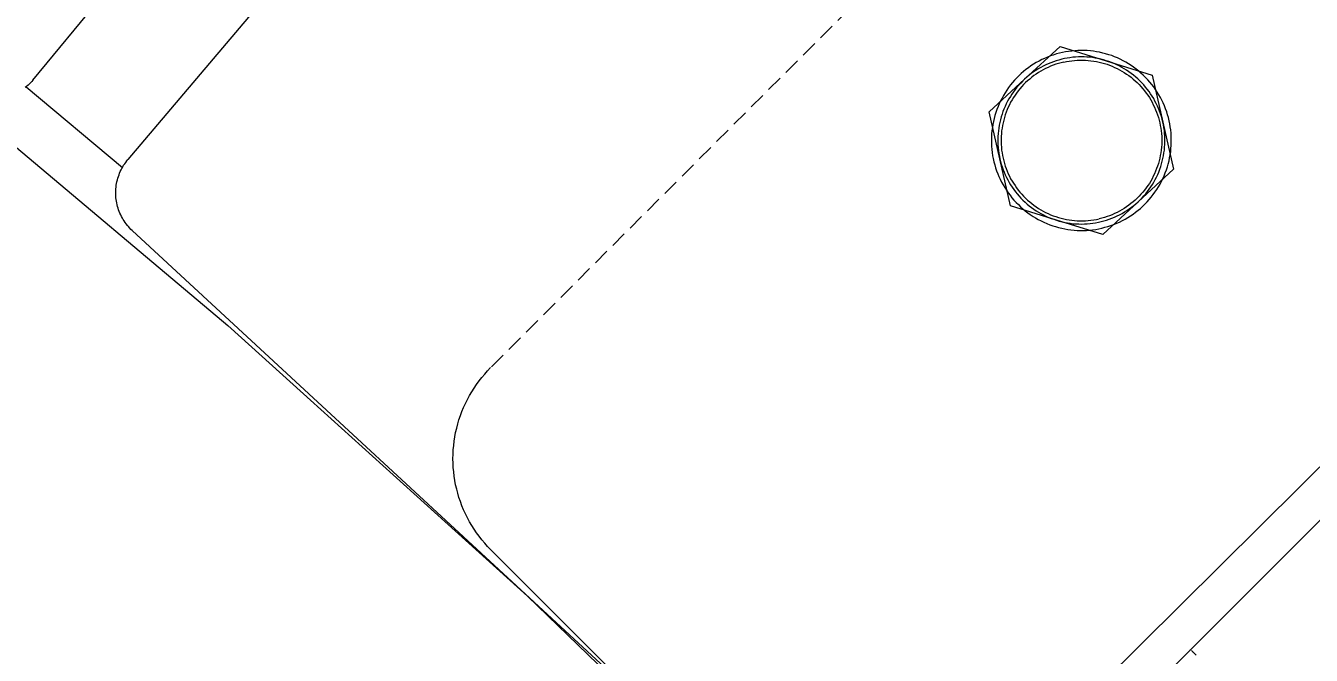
# Model space of a CAD drawing. Header units: millimetres. Extents: x -111 to 4919, y -143 to 3304.
# Drawn here: x 1692.5 to 1792.5, y 1359.8 to 1408.8 of the extents above; entities that cross this region are included whole.
import ezdxf

# ---------------------------------------------------------------- set-up
doc = ezdxf.new("R2010")
doc.units = ezdxf.units.MM
doc.linetypes.add('HIDDEN', pattern=[1.905, 1.27, -0.635])
for name, color, linetype, lineweight in [('ZANO_R', 7, 'Continuous', 0), ('ZANO_R_przerywana', 7, 'HIDDEN', 0), ('ZANO_W', 1, 'Continuous', 0)]:
    doc.layers.add(name, color=color, linetype=linetype, lineweight=lineweight)
doc.styles.add('Arial', font='arial.ttf')
doc.styles.get("Standard").update_dxf_attribs({"font": 'ARIALUNI.TTF'})
doc.dimstyles.new('pl i ang', dxfattribs={"dimtxt": 50, "dimasz": 50, "dimexe": 1.25, "dimexo": 0.625, "dimgap": 10, "dimtad": 1, "dimtoh": 1, "dimtxsty": 'Standard', "dimcen": 2.5, "dimclrd": 1, "dimclre": 1, "dimclrt": 1, "dimadec": 0, "dimazin": 0, "dimtfac": 1, "dimtmove": 0, "dimatfit": 3, "dimfxl": 1, "dimarcsym": 1})

# ---------------------------------------------------------------- blocks, each defined once
blk = doc.blocks.new('*D479')
at = {"layer": 'ZANO_W', "color": 1, "lineweight": -2}
for p, q in [((454.43, 1329.86), (562.95, 1221.33)), ((1752.67, 1329.86), (1644.14, 1221.33))]:
    blk.add_line(p, q, dxfattribs=at)
blk.add_arc((1103.55, 680.74), 774.52, 47.95937, 132.04063, dxfattribs=at)
at = {"layer": 'ZANO_W', "color": 1}
for points in [[(580.3, 1260.78), (589.48, 1251.11), (555.88, 1228.4)], [(1617.62, 1251.11), (1626.8, 1260.78), (1651.22, 1228.4)]]:
    blk.add_solid(points, dxfattribs=at)
at = {"layer": 'ZANO_W', "color": 1, "insert": (1103.55, 1485.93), "char_height": 40, "attachment_point": 5, "style": 'Arial'}
blk.add_mtext('90%%d', dxfattribs=at)

msp = doc.modelspace()

# ---------------------------------------------------------------- linework, layer by layer
at = {"layer": 'ZANO_R'}
for p, q in [((1693.02, 1404.56), (1974.73, 1745.7)), ((1986.27, 1736.05), (1700.41, 1398.38)), ((1760.87, 1342.49), (2075.07, 1653.96)), ((2070.87, 1648.06), (1766.82, 1344)), ((1770.18, 1404.64), (1772.94, 1407.18)), ((1771.96, 1406.35), (1771.73, 1406.25)), ((1772.18, 1406.44), (1771.96, 1406.35)), ((1772.41, 1406.51), (1772.18, 1406.44)), ((1772.65, 1406.59), (1772.41, 1406.51)), ((1772.88, 1406.65), (1772.65, 1406.59)), ((1773.12, 1406.71), (1772.88, 1406.65)), ((1772.94, 1407.18), (1776.53, 1406.07)), ((1773.35, 1406.75), (1773.12, 1406.71)), ((1773.49, 1406.27), (1773.27, 1406.23)), ((1773.59, 1406.79), (1773.35, 1406.75)), ((1773.7, 1406.3), (1773.49, 1406.27)), ((1773.84, 1406.82), (1773.59, 1406.79)), ((1773.92, 1406.33), (1773.7, 1406.3)), ((1774.08, 1406.84), (1773.84, 1406.82)), ((1774.14, 1406.35), (1773.92, 1406.33)), ((1774.32, 1406.86), (1774.08, 1406.84)), ((1774.36, 1406.36), (1774.14, 1406.35)), ((1774.56, 1406.86), (1774.32, 1406.86)), ((1774.58, 1406.36), (1774.36, 1406.36)), ((1774.81, 1406.86), (1774.56, 1406.86)), ((1774.8, 1406.36), (1774.58, 1406.36)), ((1775.02, 1406.35), (1774.8, 1406.36)), ((1775.05, 1406.85), (1774.81, 1406.86)), ((1775.24, 1406.33), (1775.02, 1406.35)), ((1775.29, 1406.83), (1775.05, 1406.85)), ((1775.45, 1406.31), (1775.24, 1406.33)), ((1775.53, 1406.8), (1775.29, 1406.83)), ((1775.67, 1406.27), (1775.45, 1406.31)), ((1775.77, 1406.76), (1775.53, 1406.8)), ((1775.89, 1406.23), (1775.67, 1406.27)), ((1776.01, 1406.72), (1775.77, 1406.76)), ((1776.25, 1406.66), (1776.01, 1406.72)), ((1776.48, 1406.6), (1776.25, 1406.66)), ((1776.72, 1406.53), (1776.48, 1406.6)), ((1776.95, 1406.46), (1776.72, 1406.53)), ((1777.17, 1406.37), (1776.95, 1406.46)), ((1777.4, 1406.28), (1777.17, 1406.37)), ((1777.62, 1406.18), (1777.4, 1406.28)), ((1684.15, 1405.7), (1708.18, 1385.47)), ((1770.28, 1405.38), (1770.09, 1405.22)), ((1770.47, 1405.52), (1770.28, 1405.38)), ((1770.67, 1405.66), (1770.47, 1405.52)), ((1770.88, 1405.79), (1770.67, 1405.66)), ((1771.05, 1405.31), (1770.87, 1405.19)), ((1771.08, 1405.92), (1770.88, 1405.79)), ((1771.24, 1405.43), (1771.05, 1405.31)), ((1771.3, 1406.04), (1771.08, 1405.92)), ((1771.43, 1405.54), (1771.24, 1405.43)), ((1771.51, 1406.15), (1771.3, 1406.04)), ((1771.62, 1405.64), (1771.43, 1405.54)), ((1771.62, 1405.36), (1771.44, 1405.26)), ((1771.73, 1406.25), (1771.51, 1406.15)), ((1771.82, 1405.74), (1771.62, 1405.64)), ((1771.81, 1405.46), (1771.62, 1405.36)), ((1772.01, 1405.55), (1771.81, 1405.46)), ((1772.02, 1405.83), (1771.82, 1405.74)), ((1772.2, 1405.64), (1772.01, 1405.55)), ((1772.22, 1405.91), (1772.02, 1405.83)), ((1772.4, 1405.72), (1772.2, 1405.64)), ((1772.43, 1405.99), (1772.22, 1405.91)), ((1772.6, 1405.79), (1772.4, 1405.72)), ((1772.63, 1406.06), (1772.43, 1405.99)), ((1772.81, 1405.85), (1772.6, 1405.79)), ((1772.84, 1406.12), (1772.63, 1406.06)), ((1773.01, 1405.91), (1772.81, 1405.85)), ((1773.06, 1406.18), (1772.84, 1406.12)), ((1773.22, 1405.96), (1773.01, 1405.91)), ((1773.27, 1406.23), (1773.06, 1406.18)), ((1773.22, 1405.96), (1773.43, 1406)), ((1773.43, 1406), (1773.64, 1406.04)), ((1773.64, 1406.04), (1773.85, 1406.07)), ((1773.85, 1406.07), (1774.06, 1406.09)), ((1774.06, 1406.09), (1774.27, 1406.1)), ((1774.27, 1406.1), (1774.49, 1406.11)), ((1774.49, 1406.11), (1774.7, 1406.11)), ((1774.7, 1406.11), (1774.91, 1406.1)), ((1774.91, 1406.1), (1775.13, 1406.09)), ((1775.13, 1406.09), (1775.34, 1406.07)), ((1775.34, 1406.07), (1775.55, 1406.04)), ((1775.55, 1406.04), (1775.76, 1406)), ((1775.76, 1406), (1775.97, 1405.96)), ((1776.1, 1406.19), (1775.89, 1406.23)), ((1775.97, 1405.96), (1776.18, 1405.91)), ((1776.31, 1406.13), (1776.1, 1406.19)), ((1776.18, 1405.91), (1776.38, 1405.85)), ((1776.53, 1406.07), (1776.31, 1406.13)), ((1776.38, 1405.85), (1776.59, 1405.79)), ((1776.53, 1406.07), (1780.11, 1404.95)), ((1776.73, 1406), (1776.53, 1406.07)), ((1776.59, 1405.79), (1776.79, 1405.72)), ((1776.94, 1405.92), (1776.73, 1406)), ((1776.79, 1405.72), (1776.99, 1405.64)), ((1777.14, 1405.84), (1776.94, 1405.92)), ((1776.99, 1405.64), (1777.18, 1405.55)), ((1777.34, 1405.75), (1777.14, 1405.84)), ((1777.18, 1405.55), (1777.37, 1405.46)), ((1777.54, 1405.66), (1777.34, 1405.75)), ((1777.37, 1405.46), (1777.56, 1405.36)), ((1777.74, 1405.55), (1777.54, 1405.66)), ((1777.56, 1405.36), (1777.75, 1405.26)), ((1777.84, 1406.07), (1777.62, 1406.18)), ((1777.93, 1405.44), (1777.74, 1405.55)), ((1778.05, 1405.95), (1777.84, 1406.07)), ((1778.11, 1405.33), (1777.93, 1405.44)), ((1778.26, 1405.83), (1778.05, 1405.95)), ((1778.29, 1405.21), (1778.11, 1405.33)), ((1778.46, 1405.7), (1778.26, 1405.83)), ((1778.66, 1405.56), (1778.46, 1405.7)), ((1778.86, 1405.41), (1778.66, 1405.56)), ((1779.05, 1405.26), (1778.86, 1405.41)), ((1779.23, 1405.1), (1779.05, 1405.26)), ((1692.84, 1404.35), (1692.74, 1404.25)), ((1692.93, 1404.45), (1692.84, 1404.35)), ((1693.02, 1404.56), (1692.93, 1404.45)), ((1767.43, 1402.09), (1770.18, 1404.64)), ((1769.23, 1404.37), (1769.08, 1404.18)), ((1769.39, 1404.55), (1769.23, 1404.37)), ((1769.56, 1404.73), (1769.39, 1404.55)), ((1769.73, 1404.9), (1769.56, 1404.73)), ((1769.87, 1404.33), (1769.72, 1404.17)), ((1769.91, 1405.06), (1769.73, 1404.9)), ((1770.03, 1404.49), (1769.87, 1404.33)), ((1770.09, 1405.22), (1769.91, 1405.06)), ((1770.18, 1404.64), (1770.03, 1404.49)), ((1770.25, 1404.36), (1770.1, 1404.21)), ((1770.35, 1404.79), (1770.18, 1404.64)), ((1770.41, 1404.5), (1770.25, 1404.36)), ((1770.52, 1404.93), (1770.35, 1404.79)), ((1770.57, 1404.64), (1770.41, 1404.5)), ((1770.69, 1405.06), (1770.52, 1404.93)), ((1770.73, 1404.78), (1770.57, 1404.64)), ((1770.87, 1405.19), (1770.69, 1405.06)), ((1770.9, 1404.91), (1770.73, 1404.78)), ((1771.08, 1405.03), (1770.9, 1404.91)), ((1771.26, 1405.15), (1771.08, 1405.03)), ((1771.44, 1405.26), (1771.26, 1405.15)), ((1777.75, 1405.26), (1777.93, 1405.15)), ((1777.93, 1405.15), (1778.11, 1405.03)), ((1778.11, 1405.03), (1778.29, 1404.91)), ((1778.47, 1405.08), (1778.29, 1405.21)), ((1778.29, 1404.91), (1778.46, 1404.78)), ((1778.46, 1404.78), (1778.62, 1404.64)), ((1778.65, 1404.94), (1778.47, 1405.08)), ((1778.62, 1404.64), (1778.78, 1404.5)), ((1778.82, 1404.8), (1778.65, 1404.94)), ((1778.78, 1404.5), (1778.94, 1404.36)), ((1778.98, 1404.66), (1778.82, 1404.8)), ((1778.94, 1404.36), (1779.09, 1404.21)), ((1779.14, 1404.51), (1778.98, 1404.66)), ((1779.29, 1404.35), (1779.14, 1404.51)), ((1779.41, 1404.94), (1779.23, 1405.1)), ((1779.44, 1404.19), (1779.29, 1404.35)), ((1779.59, 1404.77), (1779.41, 1404.94)), ((1779.75, 1404.59), (1779.59, 1404.77)), ((1779.91, 1404.41), (1779.75, 1404.59)), ((1780.07, 1404.22), (1779.91, 1404.41)), ((1780.11, 1404.95), (1780.93, 1401.29)), ((1692.53, 1404.07), (1692.43, 1403.98)), ((1692.49, 1404.03), (1699.99, 1397.77)), ((1692.64, 1404.16), (1692.53, 1404.07)), ((1692.74, 1404.25), (1692.64, 1404.16)), ((1768.54, 1403.37), (1768.42, 1403.16)), ((1768.66, 1403.58), (1768.54, 1403.37)), ((1768.79, 1403.78), (1768.66, 1403.58)), ((1768.93, 1403.98), (1768.79, 1403.78)), ((1769.08, 1404.18), (1768.93, 1403.98)), ((1769.07, 1403.29), (1768.96, 1403.1)), ((1769.19, 1403.47), (1769.07, 1403.29)), ((1769.31, 1403.65), (1769.19, 1403.47)), ((1769.44, 1403.83), (1769.31, 1403.65)), ((1769.43, 1403.38), (1769.31, 1403.2)), ((1769.55, 1403.55), (1769.43, 1403.38)), ((1769.58, 1404), (1769.44, 1403.83)), ((1769.68, 1403.72), (1769.55, 1403.55)), ((1769.72, 1404.17), (1769.58, 1404)), ((1769.81, 1403.89), (1769.68, 1403.72)), ((1769.95, 1404.05), (1769.81, 1403.89)), ((1770.1, 1404.21), (1769.95, 1404.05)), ((1779.09, 1404.21), (1779.23, 1404.05)), ((1779.23, 1404.05), (1779.37, 1403.89)), ((1779.37, 1403.89), (1779.51, 1403.72)), ((1779.59, 1404.02), (1779.44, 1404.19)), ((1779.51, 1403.72), (1779.64, 1403.55)), ((1779.72, 1403.85), (1779.59, 1404.02)), ((1779.64, 1403.55), (1779.76, 1403.38)), ((1779.86, 1403.68), (1779.72, 1403.85)), ((1779.76, 1403.38), (1779.88, 1403.2)), ((1779.98, 1403.5), (1779.86, 1403.68)), ((1780.1, 1403.31), (1779.98, 1403.5)), ((1780.22, 1404.03), (1780.07, 1404.22)), ((1780.22, 1403.13), (1780.1, 1403.31)), ((1780.36, 1403.83), (1780.22, 1404.03)), ((1780.49, 1403.63), (1780.36, 1403.83)), ((1780.62, 1403.42), (1780.49, 1403.63)), ((1780.74, 1403.21), (1780.62, 1403.42)), ((1768.02, 1402.27), (1767.94, 1402.04)), ((1768.11, 1402.5), (1768.02, 1402.27)), ((1768.2, 1402.72), (1768.11, 1402.5)), ((1768.31, 1402.94), (1768.2, 1402.72)), ((1768.42, 1403.16), (1768.31, 1402.94)), ((1768.57, 1402.31), (1768.49, 1402.11)), ((1768.66, 1402.51), (1768.57, 1402.31)), ((1768.75, 1402.71), (1768.66, 1402.51)), ((1768.85, 1402.91), (1768.75, 1402.71)), ((1768.9, 1402.45), (1768.82, 1402.26)), ((1768.96, 1403.1), (1768.85, 1402.91)), ((1769, 1402.64), (1768.9, 1402.45)), ((1769.09, 1402.83), (1769, 1402.64)), ((1769.2, 1403.02), (1769.09, 1402.83)), ((1769.31, 1403.2), (1769.2, 1403.02)), ((1779.88, 1403.2), (1779.99, 1403.02)), ((1779.99, 1403.02), (1780.09, 1402.83)), ((1780.09, 1402.83), (1780.19, 1402.64)), ((1780.19, 1402.64), (1780.28, 1402.45)), ((1780.32, 1402.93), (1780.22, 1403.13)), ((1780.28, 1402.45), (1780.37, 1402.25)), ((1780.42, 1402.74), (1780.32, 1402.93)), ((1780.52, 1402.54), (1780.42, 1402.74)), ((1780.6, 1402.34), (1780.52, 1402.54)), ((1780.68, 1402.13), (1780.6, 1402.34)), ((1780.85, 1403), (1780.74, 1403.21)), ((1780.96, 1402.78), (1780.85, 1403)), ((1781.05, 1402.56), (1780.96, 1402.78)), ((1781.14, 1402.33), (1781.05, 1402.56)), ((1781.23, 1402.1), (1781.14, 1402.33)), ((1768.25, 1398.43), (1767.43, 1402.09)), ((1767.75, 1401.34), (1767.7, 1401.1)), ((1767.81, 1401.58), (1767.75, 1401.34)), ((1767.87, 1401.81), (1767.81, 1401.58)), ((1767.94, 1402.04), (1767.87, 1401.81)), ((1768.25, 1401.26), (1768.2, 1401.05)), ((1768.3, 1401.48), (1768.25, 1401.26)), ((1768.36, 1401.69), (1768.3, 1401.48)), ((1768.42, 1401.9), (1768.36, 1401.69)), ((1768.49, 1402.11), (1768.42, 1401.9)), ((1768.55, 1401.45), (1768.5, 1401.24)), ((1768.61, 1401.65), (1768.55, 1401.45)), ((1768.67, 1401.86), (1768.61, 1401.65)), ((1768.74, 1402.06), (1768.67, 1401.86)), ((1768.82, 1402.26), (1768.74, 1402.06)), ((1780.37, 1402.25), (1780.45, 1402.06)), ((1780.45, 1402.06), (1780.52, 1401.85)), ((1780.52, 1401.85), (1780.58, 1401.65)), ((1780.58, 1401.65), (1780.64, 1401.45)), ((1780.64, 1401.45), (1780.69, 1401.24)), ((1780.76, 1401.93), (1780.68, 1402.13)), ((1780.82, 1401.72), (1780.76, 1401.93)), ((1780.88, 1401.51), (1780.82, 1401.72)), ((1780.93, 1401.29), (1780.88, 1401.51)), ((1780.93, 1401.29), (1781.76, 1397.63)), ((1780.98, 1401.08), (1780.93, 1401.29)), ((1781.3, 1401.87), (1781.23, 1402.1)), ((1781.37, 1401.64), (1781.3, 1401.87)), ((1781.42, 1401.4), (1781.37, 1401.64)), ((1781.47, 1401.16), (1781.42, 1401.4)), ((1767.61, 1400.38), (1767.6, 1400.14)), ((1767.63, 1400.62), (1767.61, 1400.38)), ((1767.67, 1400.86), (1767.63, 1400.62)), ((1767.7, 1401.1), (1767.67, 1400.86)), ((1768.12, 1400.4), (1768.1, 1400.18)), ((1768.14, 1400.61), (1768.12, 1400.4)), ((1768.17, 1400.83), (1768.14, 1400.61)), ((1768.2, 1401.05), (1768.17, 1400.83)), ((1768.37, 1400.4), (1768.35, 1400.18)), ((1768.39, 1400.61), (1768.37, 1400.4)), ((1768.42, 1400.82), (1768.39, 1400.61)), ((1768.45, 1401.03), (1768.42, 1400.82)), ((1768.5, 1401.24), (1768.45, 1401.03)), ((1780.69, 1401.24), (1780.73, 1401.03)), ((1780.73, 1401.03), (1780.77, 1400.82)), ((1780.77, 1400.82), (1780.8, 1400.61)), ((1780.8, 1400.61), (1780.82, 1400.4)), ((1780.82, 1400.4), (1780.84, 1400.18)), ((1781.02, 1400.86), (1780.98, 1401.08)), ((1781.05, 1400.64), (1781.02, 1400.86)), ((1781.07, 1400.43), (1781.05, 1400.64)), ((1781.08, 1400.21), (1781.07, 1400.43)), ((1781.51, 1400.92), (1781.47, 1401.16)), ((1781.55, 1400.68), (1781.51, 1400.92)), ((1781.57, 1400.44), (1781.55, 1400.68)), ((1781.59, 1400.2), (1781.57, 1400.44)), ((1767.6, 1400.14), (1767.59, 1399.89)), ((1767.59, 1399.89), (1767.6, 1399.65)), ((1767.6, 1399.65), (1767.61, 1399.41)), ((1767.61, 1399.41), (1767.63, 1399.17)), ((1768.1, 1400.18), (1768.09, 1399.96)), ((1768.09, 1399.96), (1768.09, 1399.74)), ((1768.09, 1399.74), (1768.1, 1399.52)), ((1768.1, 1399.52), (1768.12, 1399.3)), ((1768.12, 1399.3), (1768.14, 1399.08)), ((1768.35, 1400.18), (1768.34, 1399.97)), ((1768.34, 1399.97), (1768.34, 1399.76)), ((1768.34, 1399.76), (1768.35, 1399.54)), ((1768.35, 1399.54), (1768.37, 1399.33)), ((1768.37, 1399.33), (1768.39, 1399.12)), ((1780.82, 1399.33), (1780.8, 1399.12)), ((1780.84, 1399.54), (1780.82, 1399.33)), ((1780.84, 1400.18), (1780.84, 1399.97)), ((1780.84, 1399.97), (1780.84, 1399.76)), ((1780.84, 1399.76), (1780.84, 1399.54)), ((1781.05, 1399.11), (1781.07, 1399.33)), ((1781.07, 1399.33), (1781.09, 1399.55)), ((1781.09, 1399.99), (1781.08, 1400.21)), ((1781.09, 1399.77), (1781.09, 1399.99)), ((1781.09, 1399.55), (1781.09, 1399.77)), ((1781.56, 1399.23), (1781.58, 1399.47)), ((1781.58, 1399.47), (1781.59, 1399.71)), ((1781.59, 1399.95), (1781.59, 1400.2)), ((1781.59, 1399.71), (1781.59, 1399.95)), ((1700.24, 1398.16), (1700.33, 1398.27)), ((1700.33, 1398.27), (1700.41, 1398.38)), ((1767.63, 1399.17), (1767.66, 1398.92)), ((1767.66, 1398.92), (1767.69, 1398.68)), ((1767.69, 1398.68), (1767.74, 1398.45)), ((1767.74, 1398.45), (1767.79, 1398.21)), ((1768.14, 1399.08), (1768.17, 1398.86)), ((1768.17, 1398.86), (1768.21, 1398.65)), ((1768.21, 1398.65), (1768.25, 1398.43)), ((1769.08, 1394.77), (1768.25, 1398.43)), ((1768.25, 1398.43), (1768.3, 1398.22)), ((1768.39, 1399.12), (1768.42, 1398.91)), ((1768.42, 1398.91), (1768.45, 1398.7)), ((1768.45, 1398.7), (1768.5, 1398.49)), ((1768.5, 1398.49), (1768.55, 1398.28)), ((1768.55, 1398.28), (1768.6, 1398.07)), ((1780.64, 1398.28), (1780.58, 1398.07)), ((1780.69, 1398.49), (1780.64, 1398.28)), ((1780.73, 1398.7), (1780.69, 1398.49)), ((1780.77, 1398.91), (1780.73, 1398.7)), ((1780.8, 1399.12), (1780.77, 1398.91)), ((1780.89, 1398.25), (1780.94, 1398.46)), ((1780.94, 1398.46), (1780.98, 1398.68)), ((1780.98, 1398.68), (1781.02, 1398.89)), ((1781.02, 1398.89), (1781.05, 1399.11)), ((1781.35, 1398.03), (1781.41, 1398.27)), ((1781.41, 1398.27), (1781.46, 1398.5)), ((1781.46, 1398.5), (1781.5, 1398.74)), ((1781.5, 1398.74), (1781.54, 1398.98)), ((1781.54, 1398.98), (1781.56, 1399.23)), ((1699.72, 1397.19), (1699.77, 1397.32)), ((1699.77, 1397.32), (1699.82, 1397.44)), ((1699.82, 1397.44), (1699.88, 1397.57)), ((1699.88, 1397.57), (1699.94, 1397.69)), ((1699.94, 1397.69), (1700.01, 1397.81)), ((1700.01, 1397.81), (1700.08, 1397.93)), ((1700.08, 1397.93), (1700.16, 1398.05)), ((1700.16, 1398.05), (1700.24, 1398.16)), ((1767.79, 1398.21), (1767.85, 1397.97)), ((1767.85, 1397.97), (1767.92, 1397.74)), ((1767.92, 1397.74), (1768, 1397.51)), ((1768, 1397.51), (1768.09, 1397.28)), ((1768.09, 1397.28), (1768.18, 1397.06)), ((1768.3, 1398.22), (1768.36, 1398.01)), ((1768.36, 1398.01), (1768.43, 1397.8)), ((1768.43, 1397.8), (1768.5, 1397.59)), ((1768.5, 1397.59), (1768.58, 1397.39)), ((1768.58, 1397.39), (1768.67, 1397.19)), ((1768.6, 1398.07), (1768.67, 1397.87)), ((1768.67, 1397.87), (1768.74, 1397.67)), ((1768.74, 1397.67), (1768.82, 1397.47)), ((1768.82, 1397.47), (1768.9, 1397.28)), ((1768.9, 1397.28), (1769, 1397.08)), ((1781.76, 1397.63), (1779, 1395.09)), ((1780.28, 1397.27), (1780.19, 1397.08)), ((1780.37, 1397.47), (1780.28, 1397.27)), ((1780.45, 1397.67), (1780.37, 1397.47)), ((1780.52, 1397.87), (1780.45, 1397.67)), ((1780.58, 1398.07), (1780.52, 1397.87)), ((1780.53, 1397.21), (1780.61, 1397.41)), ((1780.61, 1397.41), (1780.69, 1397.62)), ((1780.69, 1397.62), (1780.77, 1397.83)), ((1780.77, 1397.83), (1780.83, 1398.04)), ((1780.83, 1398.04), (1780.89, 1398.25)), ((1781.03, 1397.11), (1781.12, 1397.34)), ((1781.12, 1397.34), (1781.21, 1397.57)), ((1781.21, 1397.57), (1781.28, 1397.8)), ((1781.28, 1397.8), (1781.35, 1398.03)), ((1699.49, 1396.24), (1699.51, 1396.38)), ((1699.51, 1396.38), (1699.53, 1396.52)), ((1699.53, 1396.52), (1699.56, 1396.65)), ((1699.56, 1396.65), (1699.59, 1396.79)), ((1699.59, 1396.79), (1699.63, 1396.92)), ((1699.63, 1396.92), (1699.67, 1397.06)), ((1699.67, 1397.06), (1699.72, 1397.19)), ((1768.18, 1397.06), (1768.28, 1396.84)), ((1768.28, 1396.84), (1768.39, 1396.62)), ((1768.39, 1396.62), (1768.51, 1396.41)), ((1768.51, 1396.41), (1768.63, 1396.2)), ((1768.67, 1397.19), (1768.76, 1396.99)), ((1768.76, 1396.99), (1768.86, 1396.79)), ((1768.86, 1396.79), (1768.97, 1396.6)), ((1768.97, 1396.6), (1769.09, 1396.41)), ((1769, 1397.08), (1769.09, 1396.89)), ((1769.09, 1396.89), (1769.2, 1396.71)), ((1769.09, 1396.41), (1769.21, 1396.23)), ((1769.2, 1396.71), (1769.31, 1396.53)), ((1769.31, 1396.53), (1769.43, 1396.35)), ((1769.43, 1396.35), (1769.55, 1396.17)), ((1779.76, 1396.35), (1779.64, 1396.17)), ((1779.88, 1396.52), (1779.76, 1396.35)), ((1779.99, 1396.71), (1779.88, 1396.52)), ((1780.09, 1396.89), (1779.99, 1396.71)), ((1780, 1396.25), (1780.12, 1396.44)), ((1780.19, 1397.08), (1780.09, 1396.89)), ((1780.12, 1396.44), (1780.23, 1396.63)), ((1780.23, 1396.63), (1780.34, 1396.82)), ((1780.34, 1396.82), (1780.44, 1397.01)), ((1780.44, 1397.01), (1780.53, 1397.21)), ((1780.59, 1396.25), (1780.71, 1396.46)), ((1780.71, 1396.46), (1780.83, 1396.67)), ((1780.83, 1396.67), (1780.93, 1396.89)), ((1780.93, 1396.89), (1781.03, 1397.11)), ((1699.47, 1395.97), (1699.48, 1396.11)), ((1699.47, 1395.83), (1699.47, 1395.97)), ((1699.47, 1395.69), (1699.47, 1395.83)), ((1699.47, 1395.55), (1699.47, 1395.69)), ((1699.48, 1395.41), (1699.47, 1395.55)), ((1699.48, 1396.11), (1699.49, 1396.24)), ((1699.5, 1395.27), (1699.48, 1395.41)), ((1699.52, 1395.14), (1699.5, 1395.27)), ((1768.63, 1396.2), (1768.76, 1395.99)), ((1768.76, 1395.99), (1768.9, 1395.79)), ((1768.9, 1395.79), (1769.04, 1395.6)), ((1769.04, 1395.6), (1769.19, 1395.41)), ((1769.19, 1395.41), (1769.35, 1395.22)), ((1769.21, 1396.23), (1769.33, 1396.05)), ((1769.33, 1396.05), (1769.46, 1395.87)), ((1769.46, 1395.87), (1769.6, 1395.7)), ((1769.55, 1396.17), (1769.68, 1396)), ((1769.6, 1395.7), (1769.74, 1395.54)), ((1769.68, 1396), (1769.81, 1395.84)), ((1769.74, 1395.54), (1769.89, 1395.37)), ((1769.81, 1395.84), (1769.95, 1395.68)), ((1769.89, 1395.37), (1770.05, 1395.22)), ((1769.95, 1395.68), (1770.1, 1395.52)), ((1770.1, 1395.52), (1770.25, 1395.37)), ((1770.25, 1395.37), (1770.41, 1395.22)), ((1778.94, 1395.37), (1778.78, 1395.22)), ((1779.09, 1395.52), (1778.94, 1395.37)), ((1779.23, 1395.68), (1779.09, 1395.52)), ((1779.16, 1395.24), (1779.32, 1395.4)), ((1779.37, 1395.84), (1779.23, 1395.68)), ((1779.32, 1395.4), (1779.46, 1395.56)), ((1779.51, 1396), (1779.37, 1395.84)), ((1779.46, 1395.56), (1779.61, 1395.72)), ((1779.64, 1396.17), (1779.51, 1396)), ((1779.61, 1395.72), (1779.74, 1395.9)), ((1779.71, 1395.09), (1779.87, 1395.27)), ((1779.74, 1395.9), (1779.87, 1396.07)), ((1779.87, 1396.07), (1780, 1396.25)), ((1779.87, 1395.27), (1780.03, 1395.45)), ((1780.03, 1395.45), (1780.18, 1395.65)), ((1780.18, 1395.65), (1780.32, 1395.84)), ((1780.32, 1395.84), (1780.46, 1396.04)), ((1780.46, 1396.04), (1780.59, 1396.25)), ((1699.55, 1395), (1699.52, 1395.14)), ((1699.58, 1394.86), (1699.55, 1395)), ((1699.61, 1394.73), (1699.58, 1394.86)), ((1699.65, 1394.6), (1699.61, 1394.73)), ((1699.69, 1394.47), (1699.65, 1394.6)), ((1699.74, 1394.34), (1699.69, 1394.47)), ((1699.79, 1394.21), (1699.74, 1394.34)), ((1772.66, 1393.66), (1769.08, 1394.77)), ((1769.35, 1395.22), (1769.52, 1395.04)), ((1769.52, 1395.04), (1769.69, 1394.87)), ((1769.69, 1394.87), (1769.86, 1394.7)), ((1769.86, 1394.7), (1770.05, 1394.54)), ((1770.05, 1395.22), (1770.21, 1395.07)), ((1770.05, 1394.54), (1770.23, 1394.39)), ((1770.21, 1395.07), (1770.37, 1394.92)), ((1770.23, 1394.39), (1770.43, 1394.24)), ((1770.37, 1394.92), (1770.54, 1394.78)), ((1770.41, 1395.22), (1770.57, 1395.08)), ((1770.54, 1394.78), (1770.71, 1394.65)), ((1770.57, 1395.08), (1770.73, 1394.95)), ((1770.71, 1394.65), (1770.89, 1394.52)), ((1770.73, 1394.95), (1770.9, 1394.82)), ((1770.89, 1394.52), (1771.08, 1394.4)), ((1770.9, 1394.82), (1771.08, 1394.7)), ((1771.08, 1394.7), (1771.26, 1394.58)), ((1771.08, 1394.4), (1771.26, 1394.28)), ((1771.26, 1394.58), (1771.44, 1394.47)), ((1771.26, 1394.28), (1771.45, 1394.17)), ((1771.44, 1394.47), (1771.62, 1394.36)), ((1771.62, 1394.36), (1771.81, 1394.27)), ((1771.81, 1394.27), (1772.01, 1394.17)), ((1779, 1395.09), (1776.25, 1392.54)), ((1777.37, 1394.27), (1777.18, 1394.17)), ((1777.56, 1394.36), (1777.37, 1394.27)), ((1777.75, 1394.47), (1777.56, 1394.36)), ((1777.93, 1394.58), (1777.75, 1394.47)), ((1777.76, 1394.19), (1777.95, 1394.3)), ((1778.11, 1394.7), (1777.93, 1394.58)), ((1777.95, 1394.3), (1778.14, 1394.41)), ((1778.28, 1394.82), (1778.11, 1394.7)), ((1778.14, 1394.41), (1778.32, 1394.54)), ((1778.45, 1394.95), (1778.28, 1394.82)), ((1778.32, 1394.54), (1778.5, 1394.67)), ((1778.62, 1395.08), (1778.45, 1394.95)), ((1778.5, 1394.67), (1778.67, 1394.8)), ((1778.61, 1394.13), (1778.81, 1394.28)), ((1778.78, 1395.22), (1778.62, 1395.08)), ((1778.67, 1394.8), (1778.84, 1394.94)), ((1778.81, 1394.28), (1779, 1394.43)), ((1778.84, 1394.94), (1779, 1395.09)), ((1779, 1395.09), (1779.16, 1395.24)), ((1779, 1394.43), (1779.19, 1394.58)), ((1779.19, 1394.58), (1779.37, 1394.74)), ((1779.37, 1394.74), (1779.54, 1394.91)), ((1779.54, 1394.91), (1779.71, 1395.09)), ((1699.85, 1394.08), (1699.79, 1394.21)), ((1699.91, 1393.96), (1699.85, 1394.08)), ((1699.98, 1393.83), (1699.91, 1393.96)), ((1700.05, 1393.71), (1699.98, 1393.83)), ((1700.12, 1393.6), (1700.05, 1393.71)), ((1700.2, 1393.48), (1700.12, 1393.6)), ((1700.28, 1393.37), (1700.2, 1393.48)), ((1700.37, 1393.26), (1700.28, 1393.37)), ((1700.46, 1393.16), (1700.37, 1393.26)), ((1770.43, 1394.24), (1770.62, 1394.1)), ((1770.62, 1394.1), (1770.83, 1393.96)), ((1770.83, 1393.96), (1771.03, 1393.84)), ((1771.03, 1393.84), (1771.24, 1393.72)), ((1771.24, 1393.72), (1771.46, 1393.6)), ((1771.45, 1394.17), (1771.65, 1394.07)), ((1771.46, 1393.6), (1771.68, 1393.5)), ((1771.65, 1394.07), (1771.84, 1393.97)), ((1771.68, 1393.5), (1771.9, 1393.4)), ((1771.84, 1393.97), (1772.04, 1393.88)), ((1771.9, 1393.4), (1772.13, 1393.31)), ((1772.01, 1394.17), (1772.2, 1394.09)), ((1772.04, 1393.88), (1772.25, 1393.8)), ((1772.13, 1393.31), (1772.36, 1393.23)), ((1772.2, 1394.09), (1772.4, 1394.01)), ((1772.25, 1393.8), (1772.45, 1393.73)), ((1772.4, 1394.01), (1772.6, 1393.94)), ((1772.45, 1393.73), (1772.66, 1393.66)), ((1772.6, 1393.94), (1772.8, 1393.87)), ((1776.25, 1392.54), (1772.66, 1393.66)), ((1772.66, 1393.66), (1772.87, 1393.59)), ((1772.8, 1393.87), (1773.01, 1393.82)), ((1772.87, 1393.59), (1773.09, 1393.54)), ((1773.01, 1393.82), (1773.22, 1393.77)), ((1773.09, 1393.54), (1773.3, 1393.49)), ((1773.22, 1393.77), (1773.43, 1393.72)), ((1773.3, 1393.49), (1773.52, 1393.45)), ((1773.43, 1393.72), (1773.64, 1393.69)), ((1773.52, 1393.45), (1773.73, 1393.42)), ((1773.64, 1393.69), (1773.85, 1393.66)), ((1773.73, 1393.42), (1773.95, 1393.39)), ((1773.85, 1393.66), (1774.06, 1393.64)), ((1773.95, 1393.39), (1774.17, 1393.38)), ((1774.06, 1393.64), (1774.27, 1393.62)), ((1774.17, 1393.38), (1774.39, 1393.37)), ((1774.27, 1393.62), (1774.49, 1393.61)), ((1774.39, 1393.37), (1774.61, 1393.36)), ((1774.49, 1393.61), (1774.7, 1393.61)), ((1774.61, 1393.36), (1774.83, 1393.37)), ((1774.7, 1393.61), (1774.91, 1393.62)), ((1774.83, 1393.37), (1775.05, 1393.38)), ((1774.91, 1393.62), (1775.13, 1393.64)), ((1775.05, 1393.38), (1775.27, 1393.4)), ((1775.13, 1393.64), (1775.34, 1393.66)), ((1775.27, 1393.4), (1775.48, 1393.42)), ((1775.34, 1393.66), (1775.55, 1393.69)), ((1775.48, 1393.42), (1775.7, 1393.46)), ((1775.55, 1393.69), (1775.76, 1393.72)), ((1775.7, 1393.46), (1775.92, 1393.5)), ((1775.76, 1393.72), (1775.97, 1393.77)), ((1775.92, 1393.5), (1776.13, 1393.55)), ((1776.18, 1393.82), (1775.97, 1393.77)), ((1776.13, 1393.55), (1776.34, 1393.6)), ((1776.38, 1393.87), (1776.18, 1393.82)), ((1776.34, 1393.6), (1776.55, 1393.67)), ((1776.59, 1393.94), (1776.38, 1393.87)), ((1776.55, 1393.67), (1776.76, 1393.74)), ((1776.79, 1394.01), (1776.59, 1393.94)), ((1776.76, 1393.74), (1776.97, 1393.81)), ((1776.98, 1394.09), (1776.79, 1394.01)), ((1776.89, 1393.25), (1777.12, 1393.33)), ((1776.97, 1393.81), (1777.17, 1393.9)), ((1777.18, 1394.17), (1776.98, 1394.09)), ((1777.12, 1393.33), (1777.34, 1393.43)), ((1777.17, 1393.9), (1777.37, 1393.99)), ((1777.34, 1393.43), (1777.56, 1393.52)), ((1777.37, 1393.99), (1777.57, 1394.08)), ((1777.56, 1393.52), (1777.78, 1393.63)), ((1777.57, 1394.08), (1777.76, 1394.19)), ((1777.78, 1393.63), (1778, 1393.75)), ((1778, 1393.75), (1778.21, 1393.87)), ((1778.21, 1393.87), (1778.41, 1394)), ((1778.41, 1394), (1778.61, 1394.13)), ((1700.55, 1393.05), (1700.46, 1393.16)), ((1700.65, 1392.95), (1700.55, 1393.05)), ((1700.75, 1392.86), (1700.65, 1392.95)), ((1700.75, 1392.86), (1755.34, 1342.39)), ((1772.36, 1393.23), (1772.59, 1393.16)), ((1772.59, 1393.16), (1772.82, 1393.09)), ((1772.82, 1393.09), (1773.06, 1393.03)), ((1773.06, 1393.03), (1773.3, 1392.98)), ((1773.3, 1392.98), (1773.53, 1392.94)), ((1773.53, 1392.94), (1773.78, 1392.91)), ((1773.78, 1392.91), (1774.02, 1392.89)), ((1774.02, 1392.89), (1774.26, 1392.87)), ((1774.26, 1392.87), (1774.5, 1392.86)), ((1774.5, 1392.86), (1774.75, 1392.86)), ((1774.75, 1392.86), (1774.99, 1392.87)), ((1774.99, 1392.87), (1775.23, 1392.89)), ((1775.23, 1392.89), (1775.47, 1392.92)), ((1775.47, 1392.92), (1775.71, 1392.95)), ((1775.71, 1392.95), (1775.95, 1393)), ((1775.95, 1393), (1776.19, 1393.05)), ((1776.19, 1393.05), (1776.42, 1393.11)), ((1776.42, 1393.11), (1776.66, 1393.17)), ((1776.66, 1393.17), (1776.89, 1393.25)), ((1708.18, 1385.47), (1731.5, 1364.42)), ((1727.53, 1369.35), (1727.34, 1369.63)), ((1727.73, 1369.07), (1727.53, 1369.35)), ((1727.95, 1368.8), (1727.73, 1369.07)), ((1728.17, 1368.54), (1727.95, 1368.8)), ((1728.39, 1368.29), (1728.17, 1368.54)), ((1728.63, 1368.04), (1728.39, 1368.29)), ((1728.63, 1368.04), (1754.09, 1342.59)), ((1731.5, 1364.42), (1754.09, 1342.59)), ((1783.08, 1360.26), (1783.08, 1360.27)), ((1783.09, 1360.25), (1783.09, 1360.26)), ((1783.1, 1360.24), (1783.1, 1360.25)), ((1783.18, 1360.16), (1783.16, 1360.19)), ((1783.21, 1360.13), (1783.18, 1360.16)), ((1783.18, 1360.16), (1783.18, 1360.16)), ((1783.21, 1360.13), (1783.22, 1360.13)), ((1783.24, 1360.1), (1783.22, 1360.13)), ((1783.24, 1360.1), (1783.25, 1360.09)), ((1783.28, 1360.07), (1783.25, 1360.09)), ((1783.28, 1360.07), (1783.29, 1360.05)), ((1783.31, 1360.03), (1783.29, 1360.05)), ((1783.31, 1360.03), (1783.53, 1359.82))]:
    msp.add_line(p, q, dxfattribs=at)
at = {"layer": 'ZANO_R_przerywana'}
for p, q in [((2032.69, 1686.24), (1728.63, 1382.19)), ((1727.73, 1381.16), (1727.95, 1381.43)), ((1727.95, 1381.43), (1728.17, 1381.69)), ((1728.17, 1381.69), (1728.39, 1381.94)), ((1728.39, 1381.94), (1728.63, 1382.19)), ((1726.99, 1380.02), (1727.16, 1380.31)), ((1727.16, 1380.31), (1727.34, 1380.6)), ((1727.34, 1380.6), (1727.53, 1380.88)), ((1727.53, 1380.88), (1727.73, 1381.16)), ((1726.53, 1379.1), (1726.67, 1379.41)), ((1726.67, 1379.41), (1726.82, 1379.71)), ((1726.82, 1379.71), (1726.99, 1380.02)), ((1726.17, 1378.14), (1726.28, 1378.46)), ((1726.28, 1378.46), (1726.4, 1378.78)), ((1726.4, 1378.78), (1726.53, 1379.1)), ((1725.91, 1377.15), (1725.99, 1377.48)), ((1725.99, 1377.48), (1726.07, 1377.81)), ((1726.07, 1377.81), (1726.17, 1378.14)), ((1725.76, 1376.14), (1725.8, 1376.48)), ((1725.8, 1376.48), (1725.85, 1376.81)), ((1725.85, 1376.81), (1725.91, 1377.15)), ((1725.7, 1375.11), (1725.71, 1375.46)), ((1725.71, 1375.46), (1725.73, 1375.8)), ((1725.73, 1375.8), (1725.76, 1376.14)), ((1725.71, 1374.77), (1725.7, 1375.11)), ((1725.73, 1374.43), (1725.71, 1374.77)), ((1725.76, 1374.09), (1725.73, 1374.43)), ((1725.8, 1373.75), (1725.76, 1374.09)), ((1725.85, 1373.42), (1725.8, 1373.75)), ((1725.91, 1373.08), (1725.85, 1373.42)), ((1725.99, 1372.75), (1725.91, 1373.08)), ((1726.07, 1372.42), (1725.99, 1372.75)), ((1726.17, 1372.09), (1726.07, 1372.42)), ((1726.28, 1371.77), (1726.17, 1372.09)), ((1726.4, 1371.45), (1726.28, 1371.77)), ((1726.53, 1371.13), (1726.4, 1371.45)), ((1726.67, 1370.82), (1726.53, 1371.13)), ((1726.82, 1370.51), (1726.67, 1370.82)), ((1726.99, 1370.21), (1726.82, 1370.51)), ((1727.16, 1369.92), (1726.99, 1370.21)), ((1727.34, 1369.63), (1727.16, 1369.92))]:
    msp.add_line(p, q, dxfattribs=at)

# ---------------------------------------------------------------- dimensions: what is measured, and where the dimension line sits
at = {"layer": 'ZANO_W'}
dim = msp.add_angular_dim_2l(base=(1304.01, 1428.86), line1=((1759.74, 1336.93), (1766.82, 1344)), line2=((440.28, 1344), (447.35, 1336.93)), dimstyle='pl i ang', override={"dimtxt": 40, "dimasz": 40, "dimexe": 10, "dimexo": 10, "dimtoh": 0, "dimdec": 0, "dimtxsty": 'Arial', "dimtdec": 0, "dimtmove": 1}, dxfattribs=at)
dim.commit()
dim.dimension.update_dxf_attribs({"geometry": '*D479', "text_midpoint": (1103.55, 1485.93)})

doc.saveas('drawing.dxf')
